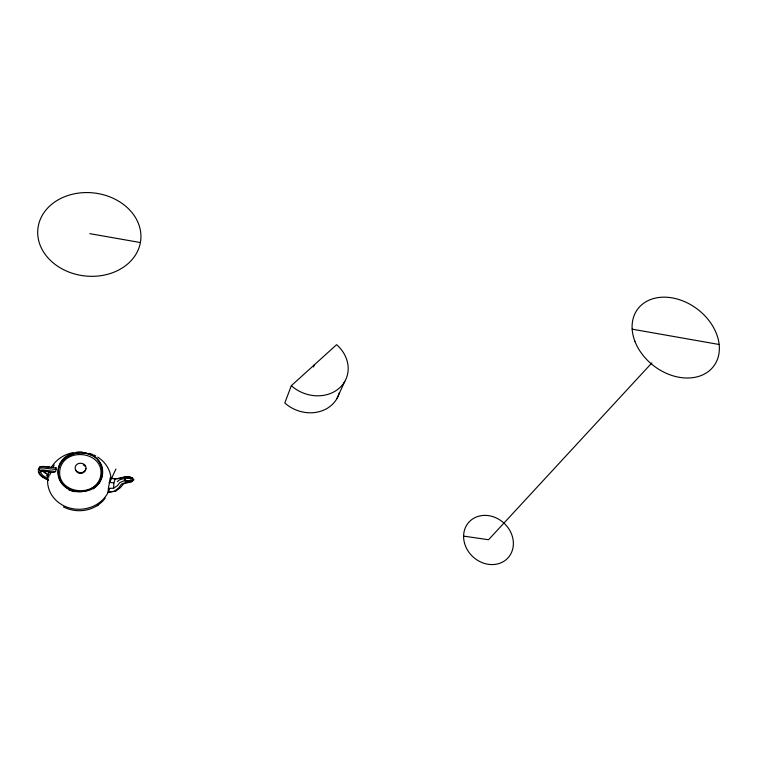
<?xml version="1.0" encoding="UTF-8"?>
<svg xmlns="http://www.w3.org/2000/svg" width="757" height="757" viewBox="0 0 757 757"><rect width="100%" height="100%" fill="white"/><g stroke="black" fill="none" stroke-linecap="round" stroke-linejoin="round"><path stroke-width="1.14" d="M108.128 492.343L108.412 488.388L113.578 488.218L113.9 482.852L115.206 478.821C121.016 478.642 129.788 473.513 133.942 479.853L131.832 481.622L123.552 483.827L120.354 487.697L115.774 491.132L107.92 492.268L114.402 491.246L118.641 487.915L121.489 484.102L126.779 482.02L131.832 481.622M48.353 480.146L42.089 476.55L40.083 474.421L39.392 472.548L40.358 471.384C45.458 469.321 57.636 477.128 55.942 467.779M108.412 488.388L110.238 478.008L115.206 478.821M291.313 385.701A34.746 29.769 21.9 0 0 339.59 387.887A34.746 29.769 21.9 0 0 336.61 344.672L291.313 385.701L284.802 402.979A33.791 29.23 21.8 0 0 339.391 392.552M313.455 366.975L314.278 364.902M58.346 469.293C61.279 454.191 79.797 448.854 92.335 455.705M99.205 483.221L101.873 476.796M85.692 469.482C84.642 474.374 76.788 474.554 75.473 469.766M49.65 475.273L51.003 472.188M53.255 467.041L54.154 464.978M336.903 398.608L344.804 381.424M109.424 482.89L115.906 469.085M56.236 467.921L43.291 466.397L40.055 466.757L38.096 469.898M39.023 468.205L40.055 466.757M56.065 469.51L42.524 467.911L39.156 468.318L39.317 470.305L38.276 471.753C39.496 476.295 44.464 478.121 48.24 480.127M651.891 362.887L488.568 539.732L463.596 536.107M63.399 506.878C77.328 514.098 95.723 511.07 105.204 498.125M97.369 505.808L98.221 504.976M93.366 488.871L98.372 484.026M117.288 481.689L119.284 479.966L123.722 478.585M132.201 481.263L128.889 481.357L125.747 480.402L124.555 478.613L126.287 477.222L129.598 477.118L132.73 478.064M126.249 477.591L125.293 477.866L131.727 478.301L126.249 477.591L124.12 478.916M113.578 488.218L117.344 485.739L119.72 482.711L123.684 480.884L128.293 481.764M82.343 472.841L79.939 473.333L77.867 472.179M121.063 478.046L122.625 477.459M127.488 477.771L129.059 477.506M123.628 477.317L129.125 476.787M39.317 470.305L42.553 469.955L55.507 471.516M120.287 478.339L116.569 478.736L110.56 478.528L110.238 478.008M41.351 466.615L49.196 466.832M44.332 471.128L41.644 471.251L40.755 472.122L41.323 473.693L42.988 475.633L47.918 478.708M128.472 481.026L131.283 480.95L126.958 480.96L128.472 481.026L124.886 480.241M130.336 479.824L132.749 479.787M130.753 477.837L132.456 477.875M109.188 482.408L113.9 482.852M45.429 471.242L48.722 471.583M89.818 233.648L140.395 242.552A51.741 41.739 6.6 0 1 57.305 265.981A51.741 41.739 6.6 0 1 70.25 194.804A51.741 41.739 6.6 0 1 140.395 242.552M632.161 329.172L719.15 344.492M69.019 489.968L74.413 491.709M48.372 474.913L43.915 472.34M46.347 475.699L49.025 476.938M48.656 475.122L42.619 470.769M124.555 478.613L125.804 480.222M83.355 464.845L84.803 466.057M101.996 467.769C93.423 438.899 44.445 455.951 61.989 483.609C77.318 503.547 114.6 483.666 98.278 460.549M102.044 468.905L102.318 475.718M109.595 488.994A31.756 28.634 -3 0 1 69.351 507.928A31.756 28.634 -3 0 1 49.328 471.573M51.211 467.627A31.756 28.634 -3 0 1 73.164 452.61M76.646 452.128A31.756 28.634 -3 0 1 82.504 452.118M89.364 453.377A31.756 28.634 -3 0 1 92.628 454.512M93.679 454.957A31.756 28.634 -3 0 1 95.732 455.96M97.7 457.105A31.756 28.634 -3 0 1 110.91 477.393M100.757 475.491C96.546 499.005 55.857 493.942 59.926 469.52C64.449 446.422 104.362 451.352 100.757 475.491M102.422 475.093C97.899 500.509 53.785 495.069 58.298 468.64C63.134 443.649 106.311 449.043 102.422 475.093M85.976 468.744C84.775 474.809 74.252 473.494 75.189 467.154C76.419 461.108 86.885 462.413 85.976 468.744M464.486 543.034A26.467 22.899 42.7 0 0 506.196 559.603A26.467 22.899 42.7 0 0 494.775 517.315A26.467 22.899 42.7 0 0 464.486 543.034M634.868 341.199A47.53 35.778 37 0 0 709.423 370.675A47.53 35.778 37 0 0 682.88 300.926A47.53 35.778 37 0 0 634.868 341.199"/></g></svg>
